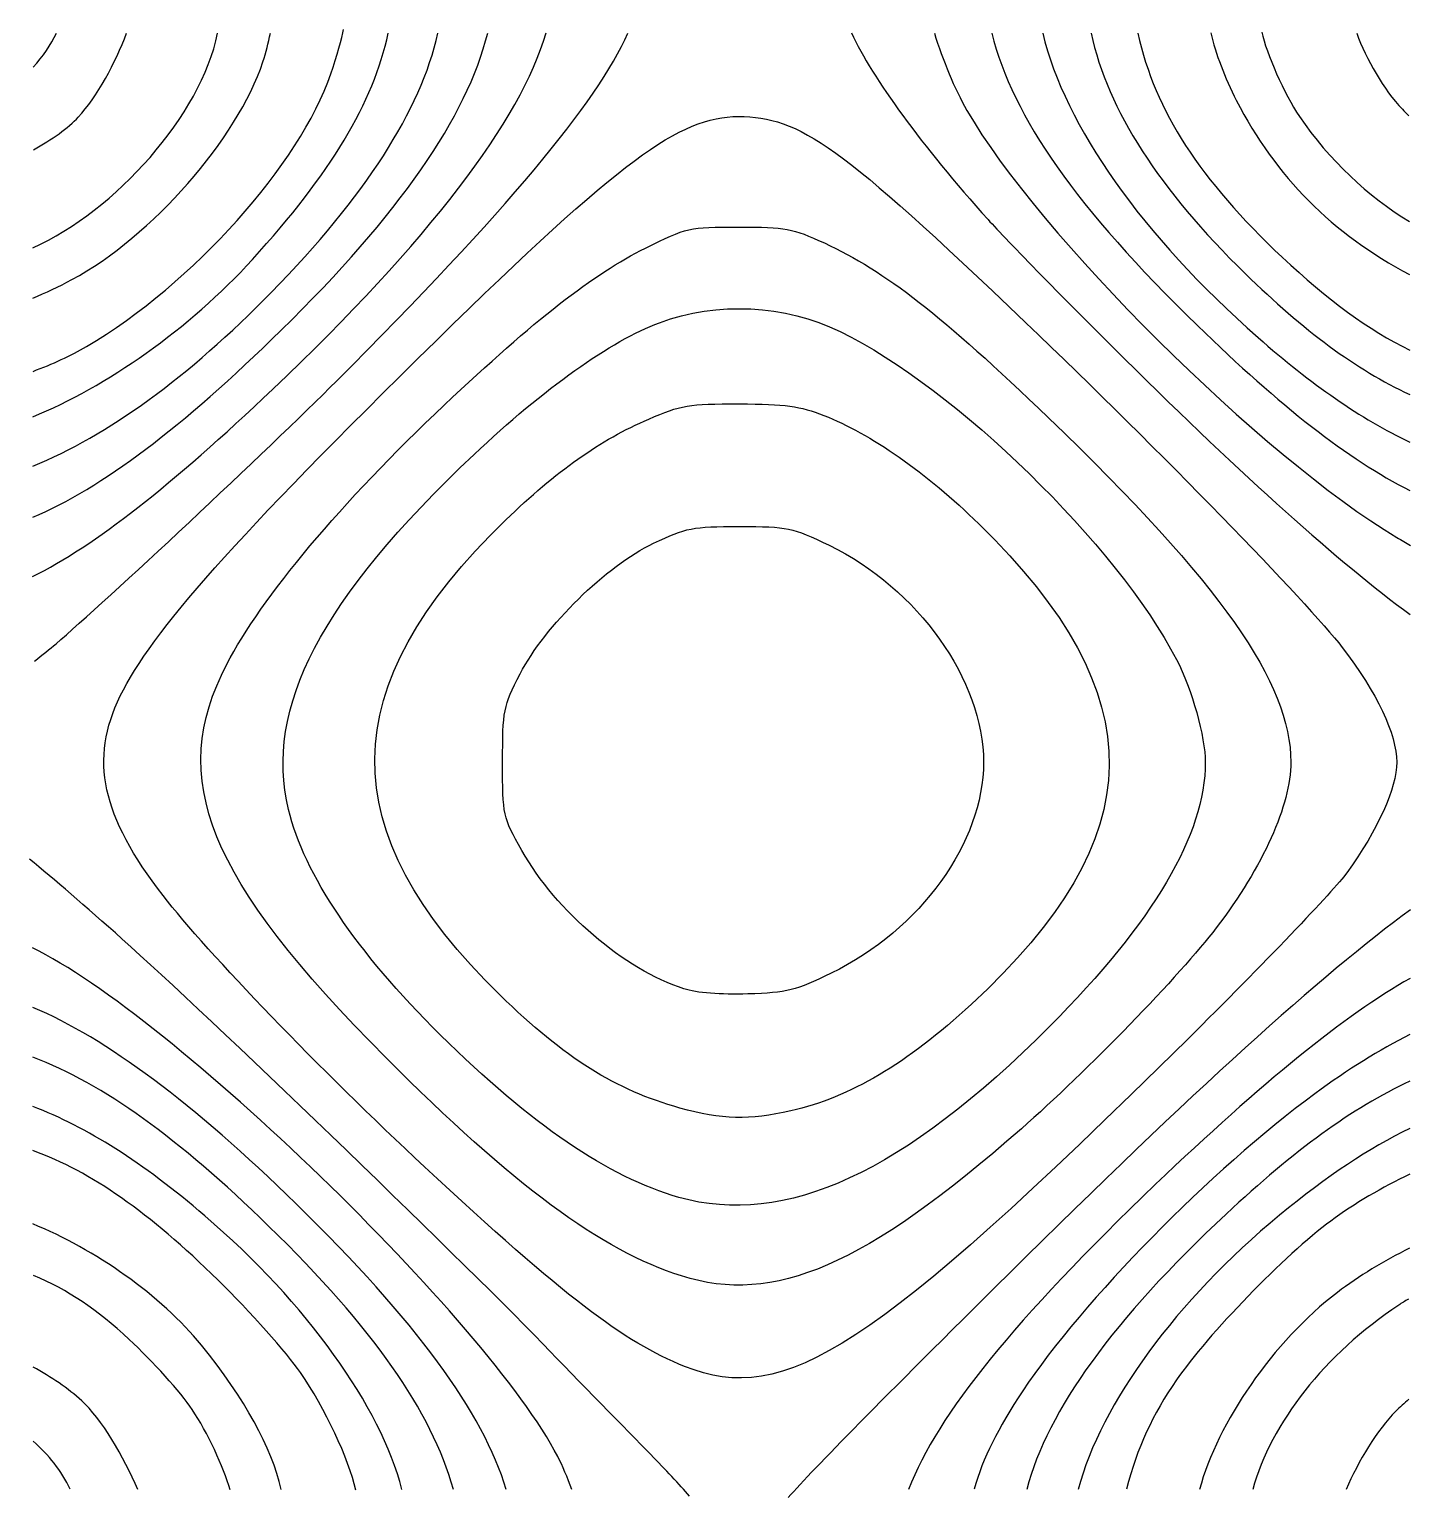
# Model space of a CAD drawing. Extents: x 47 to 126.4, y 111 to 195.5.
import ezdxf

# ---------------------------------------------------------------- set-up
doc = ezdxf.new("R2010")
doc.units = 0
doc.layers.add('Layer_1', color=7, linetype='CONTINUOUS')

msp = doc.modelspace()

# ---------------------------------------------------------------- linework, layer by layer
at = {"layer": 'Layer_1', "color": 7}
for points in [[(84.637427, 140.24509)], [(84.399488, 133.39114)], [(84.347616, 128.24943)], [(84.492523, 123.72729)], [(84.676181, 118.52075)]]:
    msp.add_lwpolyline(points, close=True, dxfattribs=at)
for points in [[(47.179524, 182.8947), (51.929364, 185.01257), (56.860409, 190.53091), (57.805868, 195.23961)], [(47.193658, 193.27807), (47.762645, 193.91333), (48.209304, 194.56814), (48.530026, 195.23447)], [(49.7933, 190.40858), (50.863955, 191.56401), (51.947308, 193.55334), (52.561795, 195.24184)], [(59.808052, 182.21632), (64.310914, 187.15721), (66.775089, 191.24707), (67.618436, 195.23649)], [(60.413226, 193.59379), (60.587126, 194.12062), (60.733633, 194.68824), (60.845359, 195.23629)], [(60.893587, 180.32244), (66.310579, 185.86597), (69.478573, 190.78989), (70.485302, 195.24034)], [(60.98013, 174.75279), (69.927068, 183.25424), (75.286391, 190.25142), (76.701946, 195.26243)], [(61.463452, 178.14281), (68.239304, 184.78793), (72.160516, 190.42789), (73.345514, 195.24403)], [(64.323458, 192.90788), (64.671573, 193.92701), (64.96689, 194.97021), (65.051879, 195.45925)], [(64.65003, 175.22396), (74.358773, 184.92921), (79.657136, 191.24547), (81.404516, 195.24308)], [(94.268266, 195.25699), (95.513811, 192.60838), (98.296399, 188.78991), (102.14043, 184.50973)], [(99.048014, 195.23924), (99.516006, 193.70143), (100.20495, 192.0402), (100.91695, 190.79888)], [(102.34642, 195.23909), (103.55503, 190.39046), (107.24831, 185.16476), (114.17676, 178.42201)], [(105.27692, 195.24542), (106.56767, 189.87472), (110.98021, 183.62586), (117.66812, 177.72712)], [(108.05893, 195.23739), (109.02889, 190.82428), (111.97407, 186.23586), (116.94214, 181.39213)], [(110.74763, 195.23212), (111.76039, 190.73533), (114.3122, 186.81265), (119.06183, 182.34464)], [(114.9457, 195.25739), (115.2324, 194.06647), (115.74826, 192.67492), (116.41522, 191.38051)], [(117.88286, 195.30746), (118.14569, 194.08792), (119.17499, 191.73537), (120.05146, 190.44682)], [(123.34943, 195.24355), (123.88584, 193.73019), (124.88771, 192.00819), (125.97353, 190.85969)], [(49.420656, 181.05945), (54.029335, 183.54505), (58.947307, 189.1528), (60.413226, 193.59379)], [(50.25893, 177.2111), (56.408389, 180.84116), (62.538724, 187.68296), (64.323458, 192.90788)], [(116.41522, 191.38051), (118.68484, 186.9757), (121.95958, 183.68108), (126.38578, 181.35199)], [(47.211507, 188.53589), (48.265168, 189.11791), (49.216953, 189.78661), (49.7933, 190.40858)], [(70.374304, 177.53644), (80.967969, 187.91863), (84.371148, 190.44349), (87.771269, 190.44349)], [(87.771269, 190.44349), (91.319493, 190.44349), (93.641706, 188.77725), (104.31067, 178.57602)], [(100.91695, 190.79888), (105.00945, 183.66397), (117.9297, 170.829), (125.65687, 166.22226)], [(120.05146, 190.44682), (121.75234, 187.94624), (123.99359, 185.8404), (126.38953, 184.39532)], [(125.97353, 190.85969), (126.09042, 190.73606), (126.21532, 190.61307), (126.34716, 190.49126)], [(102.14043, 184.50973), (103.18722, 183.34418), (106.71972, 179.73767), (109.99042, 176.49528)], [(82.429146, 182.87738), (84.815386, 184.06478), (84.909155, 184.08592), (87.790676, 184.08592)], [(87.790676, 184.08592), (90.499221, 184.08592), (90.875805, 184.01552), (92.715265, 183.16624)], [(70.846381, 173.84062), (76.068415, 178.76807), (79.409626, 181.37485), (82.429146, 182.87738)], [(92.715265, 183.16624), (96.238168, 181.53956), (99.457896, 179.02842), (105.60815, 173.11079)], [(47.172407, 173.17102), (51.367743, 174.8638), (56.180382, 178.23577), (59.808052, 182.21632)], [(119.06183, 182.34464), (121.65284, 179.90727), (124.04398, 178.15567), (126.39607, 176.99799)], [(47.172145, 179.99891), (47.914354, 180.30053), (48.675145, 180.65737), (49.420656, 181.05945)], [(116.94214, 181.39213), (120.3011, 178.11725), (123.28437, 175.89556), (126.39372, 174.44856)], [(47.177212, 170.32664), (51.458752, 172.06121), (56.146269, 175.46423), (60.893587, 180.32244)], [(83.233273, 178.58116), (86.535577, 179.8112), (90.45539, 179.61969), (93.621619, 178.07363)], [(72.559918, 170.99791), (76.566681, 174.78274), (80.457961, 177.54743), (83.233273, 178.58116)], [(104.31067, 178.57602), (112.07309, 171.15392), (120.49749, 162.50643), (122.51612, 159.88847)], [(114.17676, 178.42201), (118.96505, 173.76207), (122.83512, 170.72911), (126.40169, 168.92485)], [(47.173931, 167.38055), (51.136471, 169.05573), (55.770016, 172.55923), (61.463452, 178.14281)], [(52.205234, 157.10154), (54.004634, 160.78895), (58.874864, 166.26653), (70.374304, 177.53644)], [(93.621619, 178.07363), (100.26664, 174.82891), (109.56698, 165.75991), (112.97612, 159.20056)], [(117.66812, 177.72712), (120.72062, 175.03483), (123.57807, 173.05547), (126.39637, 171.70691)], [(47.185776, 175.78135), (48.301244, 176.19626), (49.380715, 176.69269), (50.25893, 177.2111)], [(109.99042, 176.49528), (116.85658, 169.68855), (122.33548, 164.7836), (126.42531, 161.78185)], [(48.508799, 160.10814), (51.321904, 162.49453), (60.723793, 171.29914), (64.65003, 175.22396)], [(47.159929, 163.97546), (50.742247, 165.75254), (55.146131, 169.20929), (60.98013, 174.75279)], [(58.328444, 158.92279), (60.31679, 162.75602), (64.947398, 168.27439), (70.846381, 173.84062)], [(82.608743, 173.03606), (84.482196, 173.84503), (84.881371, 173.91151), (87.825371, 173.90489)], [(87.825371, 173.90489), (90.467979, 173.89889), (91.301027, 173.7859), (92.695284, 173.24403)], [(92.695284, 173.24403), (95.344459, 172.21443), (98.601366, 169.9331), (101.60318, 167.00438)], [(74.382432, 167.22866), (77.265578, 170.02482), (79.833608, 171.83773), (82.608743, 173.03606)], [(105.60815, 173.11079), (115.56546, 163.53007), (119.55542, 157.85899), (119.55542, 153.28699)], [(61.887471, 150.57157), (60.476765, 156.41922), (63.741761, 162.66819), (72.559918, 170.99791)], [(74.060002, 139.87999), (64.341788, 149.35498), (64.438816, 157.58505), (74.382432, 167.22866)], [(82.892461, 165.88598), (84.786211, 166.78843), (85.10102, 166.84983), (87.834308, 166.84983)], [(87.834308, 166.84983), (90.631827, 166.84983), (90.846741, 166.80493), (92.988312, 165.77299)], [(101.60318, 167.00438), (111.73136, 157.12289), (111.60487, 148.96877), (101.17437, 139.36069)], [(75.218523, 158.37708), (76.635203, 161.13391), (80.161961, 164.58481), (82.892461, 165.88598)], [(92.988312, 165.77299), (98.089976, 163.31472), (101.8744, 157.99716), (101.8744, 153.28699)], [(125.65687, 166.22226), (125.92681, 166.06133), (126.1854, 165.9103), (126.43458, 165.7684)], [(47.274541, 159.11108), (47.722476, 159.45911), (48.142541, 159.79744), (48.508799, 160.10814)], [(122.51612, 159.88847), (124.51512, 157.29597), (125.6459, 154.91051), (125.6459, 153.28598)], [(67.502172, 136.27325), (57.205465, 146.62687), (54.901296, 152.31576), (58.328444, 158.92279)], [(112.97612, 159.20056), (113.86254, 157.49505), (114.63302, 154.74515), (114.63302, 153.28699)], [(74.204179, 153.29103), (74.204179, 156.28345), (74.243209, 156.47916), (75.218523, 158.37708)], [(54.669092, 145.61713), (51.125054, 150.18358), (50.42399, 153.45133), (52.205234, 157.10154)], [(75.314572, 148.20093), (74.217258, 150.15555), (74.204179, 150.21549), (74.204179, 153.29103)], [(101.8744, 153.28699), (101.8744, 148.6717), (98.261088, 143.67122), (93.100435, 141.14466)], [(114.63302, 153.28699), (114.63302, 149.1365), (111.67038, 144.10717), (105.68282, 138.09329)], [(119.55542, 153.28699), (119.55542, 150.83991), (117.95645, 147.29001), (115.25988, 143.75036)], [(125.6459, 153.28598), (125.6459, 151.80605), (124.55765, 149.39489), (122.77692, 146.92941)], [(70.619649, 137.60151), (65.766749, 142.40558), (62.791282, 146.82509), (61.887471, 150.57157)], [(84.637427, 140.24509), (81.219183, 141.34867), (77.268925, 144.7197), (75.314572, 148.20093)], [(52.323331, 143.10764), (50.1629, 145.03487), (48.404563, 146.55407), (46.976583, 147.71875)], [(122.77692, 146.92941), (122.04732, 145.91927), (117.92763, 141.61392), (113.62207, 137.36197)], [(69.718301, 130.0049), (63.714596, 135.58287), (57.259337, 142.27964), (54.669092, 145.61713)], [(126.44696, 144.79781), (121.35525, 141.10194), (113.84076, 134.28031), (103.3303, 123.85631)], [(115.25988, 143.75036), (113.22321, 141.07692), (107.78642, 135.47362), (104.05203, 132.19927)], [(76.534129, 119.80375), (71.281682, 125.20996), (57.296331, 138.67144), (52.323331, 143.10764)], [(77.376261, 113.33559), (73.367641, 121.0964), (55.034112, 138.80564), (47.158254, 142.60119)], [(93.100435, 141.14466), (91.069422, 140.15031), (90.584784, 140.02969), (88.318522, 139.95451)], [(126.41178, 140.85293), (122.71359, 138.76278), (117.87813, 134.84509), (111.7773, 129.00104)], [(84.399488, 133.39114), (80.719242, 134.41423), (77.763492, 136.26921), (74.060002, 139.87999)], [(88.318522, 139.95451), (86.772205, 139.90321), (85.348246, 140.01571), (84.637427, 140.24509)], [(62.329648, 127.87418), (56.429659, 133.64328), (51.384624, 137.40827), (47.176548, 139.1808)], [(101.17437, 139.36069), (97.429111, 135.91074), (94.215236, 134.01229), (90.785196, 133.22376)], [(105.68282, 138.09329), (97.302979, 129.67663), (90.452519, 126.51589), (84.347616, 128.24943)], [(84.347616, 128.24943), (80.283883, 129.40336), (75.84966, 132.42414), (70.619649, 137.60151)], [(113.62207, 137.36197), (95.481394, 119.44723), (90.48237, 116.19331), (84.676181, 118.52075)], [(126.3997, 137.62088), (124.66345, 136.74913), (122.8379, 135.61089), (120.9371, 134.21308)], [(60.740766, 126.59751), (55.538341, 131.66973), (51.251472, 134.76068), (47.17728, 136.31366)], [(84.492523, 123.72729), (79.916525, 125.16971), (74.752219, 128.98313), (67.502172, 136.27325)], [(126.39526, 134.93001), (123.07399, 133.38483), (119.75596, 130.95215), (115.8343, 127.29155)], [(120.9371, 134.21308), (114.96104, 129.81837), (107.57823, 122.30683), (104.1364, 117.11943)], [(57.064646, 127.19042), (53.496655, 130.25308), (50.28606, 132.29997), (47.179196, 133.46919)], [(90.785196, 133.22376), (88.419591, 132.67992), (86.80572, 132.72222), (84.399488, 133.39114)], [(104.05203, 132.19927), (95.029163, 124.2879), (89.841885, 122.04109), (84.492523, 123.72729)], [(126.39655, 132.20646), (124.05842, 131.09565), (121.65451, 129.47984), (118.9107, 127.22271)], [(57.829535, 123.48878), (53.867521, 127.37752), (50.554912, 129.72182), (47.180387, 130.93865)], [(84.676181, 118.52075), (81.138903, 119.93868), (77.763484, 122.53022), (69.718301, 130.0049)], [(126.395, 129.57803), (124.82575, 128.83532), (123.21657, 127.89354), (121.85326, 126.88764)], [(111.7773, 129.00104), (103.64858, 121.21444), (99.255627, 115.81539), (97.563535, 111.44371)], [(74.410358, 111.44242), (73.1143, 115.83586), (69.182078, 121.17377), (62.329648, 127.87418)], [(68.415749, 111.43855), (67.178492, 116.22217), (62.950892, 122.13783), (57.064646, 127.19042)], [(115.8343, 127.29155), (109.35386, 121.24251), (105.55674, 116.00383), (104.35595, 111.44515)], [(118.9107, 127.22271), (112.97278, 122.33802), (108.64962, 116.40424), (107.31153, 111.44018)], [(121.85326, 126.88764), (119.23585, 124.95643), (114.75593, 120.34454), (112.97349, 117.74627)], [(56.87876, 119.74048), (54.57462, 122.59835), (50.712923, 125.28323), (47.173097, 126.7172)], [(71.371084, 111.44281), (70.109107, 115.96762), (66.75895, 120.72996), (60.740766, 126.59751)], [(126.3909, 125.32725), (124.91727, 124.5923), (123.45549, 123.71357), (122.23631, 122.7835)], [(52.717528, 120.07484), (50.851094, 121.79736), (49.188307, 122.94537), (47.219862, 123.74746)], [(62.571818, 118.17117), (61.796626, 119.29669), (59.6626, 121.68962), (57.829535, 123.48878)], [(103.3303, 123.85631), (95.829268, 116.41698), (92.215057, 112.75384), (90.637574, 110.97103)], [(122.23631, 122.7835), (118.53463, 119.95964), (115.32174, 115.25795), (114.30335, 111.43583)], [(125.75989, 122.05094), (121.52415, 119.23273), (118.39187, 115.24169), (117.36101, 111.44365)], [(126.3318, 122.39653), (126.12072, 122.27879), (125.92801, 122.16279), (125.75989, 122.05094)], [(56.340473, 116.04907), (55.686291, 117.02801), (54.055965, 118.83961), (52.717528, 120.07484)], [(61.469932, 111.4393), (60.919892, 113.8539), (59.383099, 116.63431), (56.87876, 119.74048)], [(82.730721, 113.44617), (81.36092, 114.84484), (78.572455, 117.70575), (76.534129, 119.80375)], [(49.987542, 116.54247), (49.208492, 117.25294), (48.221292, 117.9247), (47.193801, 118.47866)], [(65.754507, 111.41008), (65.353107, 113.20163), (63.991133, 116.11044), (62.571818, 118.17117)], [(112.97349, 117.74627), (111.60139, 115.74615), (110.71285, 113.84564), (110.09718, 111.46623)], [(104.1364, 117.11943), (102.68504, 114.932), (101.84632, 113.2643), (101.33275, 111.44906)], [(126.35039, 116.63056), (126.07965, 116.40796), (125.82445, 116.17759), (125.58965, 115.94181)], [(53.20836, 111.43335), (52.433739, 113.32017), (51.096582, 115.53106), (49.987542, 116.54247)], [(58.525529, 111.42335), (58.146657, 112.72081), (57.214823, 114.74065), (56.340473, 116.04907)], [(125.58965, 115.94181), (124.54505, 114.8929), (123.42417, 113.0548), (122.7401, 111.43093)], [(49.333309, 111.45692), (48.813069, 112.51965), (48.09398, 113.44576), (47.196767, 114.21472)], [(78.186023, 111.44157), (77.94145, 112.116), (77.650845, 112.80399), (77.376261, 113.33559)], [(84.961465, 111.06468), (84.382451, 111.7186), (83.561179, 112.59821), (82.730721, 113.44617)]]:
    msp.add_open_spline(points, degree=3, dxfattribs=at)

doc.saveas('drawing.dxf')
